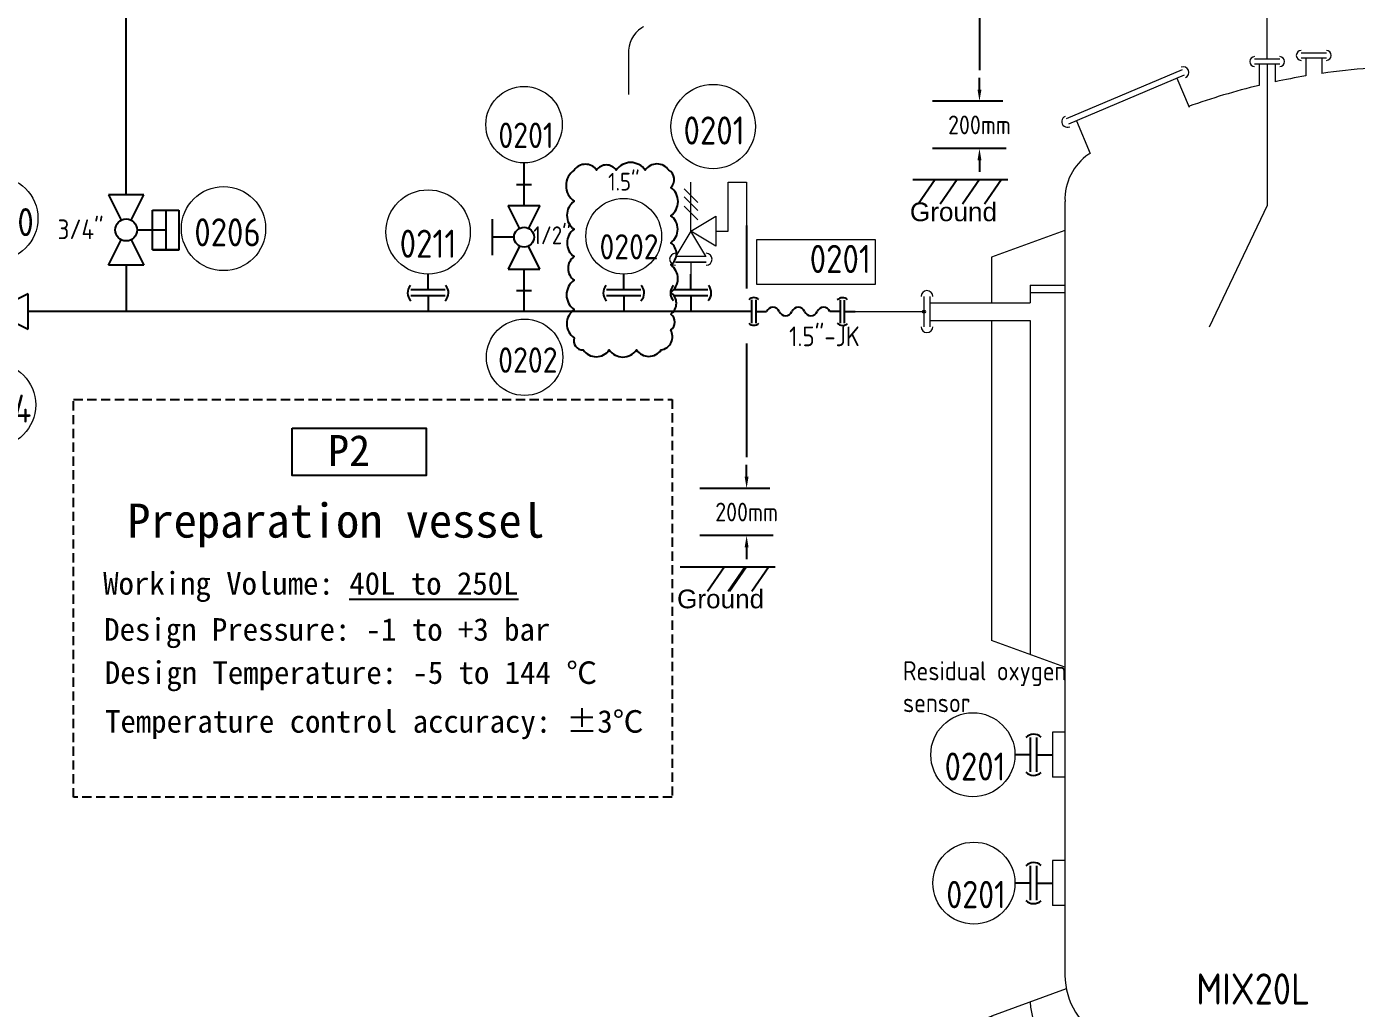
# Model space of a CAD drawing. Header units: millimetres. Extents: x -68339142 to 208, y -167 to 82456658.
# Drawn here: x -68334077 to -68333509, y 82448268 to 82448688 of the extents above; entities that cross this region are included whole.
import ezdxf

# ---------------------------------------------------------------- set-up
doc = ezdxf.new("R2010")
doc.units = ezdxf.units.MM
doc.header["$MEASUREMENT"] = 0
doc.linetypes.add('ACANSTGL', pattern=[0.11811, 0.07874, -0.03937])
doc.linetypes.add('JIS_02_0.7', pattern=[1.35, 0.75, -0.6])
for name, color, linetype in [('WFI', 100, 'Continuous'), ('冷冻水出', 52, 'Continuous'), ('压缩空气', 130, 'Continuous'), ('显示层', 40, 'JIS_02_0.7')]:
    doc.layers.add(name, color=color, linetype=linetype)
doc.layers.add('图层00物料管路PR', color=6, linetype='Continuous', lineweight=15)
doc.layers.add('图层15动态设备', color=7, linetype='Continuous', lineweight=9)
doc.styles.add('SimHei', font='arial.ttf')
doc.styles.get("Standard").update_dxf_attribs({"font": 'gbenor.shx', "bigfont": 'gbcbig.shx'})
doc.styles.add('{18b73a54-fa43-428c-adcb-c1c7bbdf2c84}', font='')
doc.styles.get('{18b73a54-fa43-428c-adcb-c1c7bbdf2c84}').set_extended_font_data('SimSun')
doc.dimstyles.get("Standard").update_dxf_attribs({"dimtxt": 0.18, "dimasz": 0.18, "dimexe": 0.18, "dimexo": 0.0625, "dimgap": 0.09, "dimtad": 0, "dimtih": 1, "dimtoh": 1, "dimdec": 4, "dimzin": 0, "dimdsep": 46, "dimtxsty": 'Standard', "dimcen": 0.09, "dimadec": 0, "dimazin": 0, "dimtfac": 1, "dimtdec": 4, "dimtofl": 0, "dimtmove": 0, "dimatfit": 3, "dimfxl": 1, "dimtolj": 1, "dimtzin": 0, "dimarcsym": 0})

# ---------------------------------------------------------------- blocks, each defined once
blk = doc.blocks.new('*U94')
at = {"color": 7, "linetype": 'ByBlock', "lineweight": 9}
for p, q in [((-2.17, 27.23), (2.2, 22.87)), ((0, 13.74), (0, 29.42)), ((11.94, 13.74), (11.94, 29.39)), ((11.94, 29.39), (17.83, 29.39)), ((17.83, 29.39), (17.83, 15.59)), ((-2.17, 24.72), (2.2, 20.35)), ((-2.17, 21.78), (2.2, 17.41)), ((0, 13.74), (8.01, 18.55)), ((8.01, 18.55), (8.01, 8.93)), ((0, 13.74), (-4.81, 5.72)), ((8.01, 8.93), (0, 13.74)), ((4.81, 5.72), (0, 13.74)), ((8.01, 13.74), (11.94, 13.74)), ((-4.88, 5.72), (4.88, 5.72)), ((-4.81, 5.72), (4.81, 5.72)), ((4.88, 3.77), (-4.88, 3.77)), ((-4.88, 3.77), (4.88, 3.77)), ((0, 3.77), (0, 0))]:
    blk.add_line(p, q, dxfattribs=at)
at = {"color": 1, "linetype": 'ByBlock', "lineweight": 9}
blk.add_circle((7.12, 47.21), 13.5, dxfattribs=at)
at = {"color": 7, "linetype": 'ByBlock', "lineweight": 9}
for centre, start, end in [((-4.88, 4.75), 90, 270), ((4.88, 4.75), 270, 90)]:
    blk.add_arc(centre, 1.91, start, end, dxfattribs=at)
at = {"color": 1, "linetype": 'ByBlock', "lineweight": 9}
for tag, p, height, flags in [('YQJ_CODE', (-1.59, 49.79), 9, 2), ('YQJ_ITEMID', (12.3, -9.27), 5, 1), ('YQJ_CLASS_NAME', (12.34, -15.05), 5, 1), ('品牌', (13.52, -20.57), 5, 1), ('供电电源', (13.41, -26.42), 5, 1), ('控制方式', (13.73, -33.14), 5, 1), ('输出信号类型1', (14.15, -39.41), 5, 1), ('输出信号类型2', (13.98, -46.43), 5, 1)]:
    blk.add_attdef(tag, p, '', height=height, dxfattribs=dict(at, flags=flags))
for tag, p, height in [('YQJ_NO', (-2.35, 41.44), 9), ('尺寸', (-3.91, -23.23), 6.3)]:
    blk.add_attdef(tag, p, '', height=height, dxfattribs=at)
blk = doc.blocks.new('*U273')
at = {"color": 0}
for p, q in [((3.38, 0), (0, 0)), ((3.38, -3.71), (3.38, 3.71)), ((4.72, -3.71), (4.72, 3.71)), ((4.72, 0), (8.1, 0)), ((31.7, -3.76), (31.7, 3.66)), ((33.04, -3.76), (33.04, 3.66)), ((31.7, -0.05), (28.32, -0.05)), ((33.04, -0.05), (36.42, -0.05))]:
    blk.add_line(p, q, dxfattribs=at)
at = {"color": 1, "linetype": 'ByBlock', "lineweight": 9}
blk.add_lwpolyline([(42.81, 8.64), (5.01, 8.64), (5.01, 23.04), (42.81, 23.04)], close=True, dxfattribs=at)
at = {"color": 0}
for centre, radius, start, end in [((4.03, 2.09), 2.34, 46.4792, 135.7809), ((32.35, 2.04), 2.34, 46.4792, 135.7809), ((10.12, -0.84), 2.19, 22.6199, 157.3801), ((18.22, -0.84), 2.19, 22.6199, 157.3801), ((26.32, -0.84), 2.19, 22.6199, 157.3801), ((4.03, -2.09), 2.34, 224.2191, 313.5208), ((14.17, 0.84), 2.19, 202.6199, 337.3801), ((22.27, 0.84), 2.19, 202.6199, 337.3801), ((32.35, -2.14), 2.34, 224.2191, 313.5208)]:
    blk.add_arc(centre, radius, start, end, dxfattribs=at)
at = {"color": 1, "linetype": 'ByBlock', "lineweight": 9}
for tag, p, height, flags in [('YQJ_CODE', (5.49, 12.44), 9, 2), ('YQJ_ITEMID', (27.59, -18.03), 5, 1), ('YQJ_CLASS_NAME', (28.04, -23.51), 5, 1)]:
    blk.add_attdef(tag, p, '', height=height, dxfattribs=dict(at, flags=flags))
for tag, p, height in [('YQJ_NO', (21.86, 12.3), 9), ('尺寸', (15.28, -11.11), 6.3)]:
    blk.add_attdef(tag, p, '', height=height, dxfattribs=at)
blk = doc.blocks.new('*U40')
at = {"color": 0}
for p, q in [((0, 6.99), (0, 12)), ((5.49, 6.99), (-5.49, 6.99)), ((5.49, 5.01), (-5.49, 5.01)), ((0, 5.01), (0, 0))]:
    blk.add_line(p, q, dxfattribs=at)
for centre, start, end in [((-3.1, 5.97), 136.4792, 225.7809), ((3.1, 5.97), 314.2191, 43.5208)]:
    blk.add_arc(centre, 3.47, start, end, dxfattribs=at)
blk = doc.blocks.new('*U502')
at = {"color": 0}
for p, q in [((5.62, 11.25), (-5.63, 11.25)), ((-5.63, 11.25), (-1.57, 3.14)), ((1.57, 3.14), (5.62, 11.25)), ((8.44, -6.33), (8.44, 6.33)), ((8.44, 6.33), (16.87, 6.33)), ((12.66, 6.33), (12.66, -6.33)), ((16.87, 6.33), (16.87, -6.33)), ((3.52, 0), (12.66, 0)), ((-5.63, -11.25), (-1.57, -3.14)), ((1.57, -3.14), (5.62, -11.25)), ((5.62, -11.25), (-5.63, -11.25))]:
    blk.add_line(p, q, dxfattribs=at)
blk.add_lwpolyline([(8.44, -6.33), (8.44, -6.33), (16.87, -6.33), (16.87, -6.33)], close=True, dxfattribs=at)
at = {"color": 1, "linetype": 'ByBlock', "lineweight": 9}
blk.add_circle((31.2, 0.44), 13.5, dxfattribs=at)
at = {"color": 0}
blk.add_circle((0, 0), 3.52, dxfattribs=at)
at = {"color": 1, "linetype": 'ByBlock', "lineweight": 9}
for tag, p, height, flags in [('YQJ_CODE', (24.2, 2.85), 9, 2), ('YQJ_ITEMID', (12.3, -9.27), 5, 1), ('YQJ_CLASS_NAME', (12.34, -15.05), 5, 1), ('品牌', (13.52, -20.57), 5, 1), ('供电电源', (13.41, -26.42), 5, 1), ('控制方式', (13.73, -33.14), 5, 1), ('输出信号类型1', (14.15, -39.41), 5, 1), ('输出信号类型2', (13.98, -46.43), 5, 1)]:
    blk.add_attdef(tag, p, '', height=height, dxfattribs=dict(at, flags=flags))
for tag, p, height in [('尺寸', (-21.98, -2.95), 6.3), ('YQJ_NO', (21.83, -5.27), 9)]:
    blk.add_attdef(tag, p, '', height=height, dxfattribs=at)
blk = doc.blocks.new('*U508')
at = {"color": 0}
for p, q in [((-11.25, -5.63), (-11.25, 5.62)), ((-11.25, 5.62), (-3.14, 1.57)), ((11.25, 5.62), (3.14, 1.57)), ((11.25, -5.63), (11.25, 5.62)), ((-3.14, -1.57), (-11.25, -5.63)), ((0, -3.52), (0, -12.66)), ((3.14, -1.57), (11.25, -5.63)), ((-6.33, -8.44), (6.33, -8.44)), ((6.33, -8.44), (6.33, -16.88)), ((6.33, -12.66), (-6.33, -12.66)), ((6.33, -16.88), (-6.33, -16.88))]:
    blk.add_line(p, q, dxfattribs=at)
blk.add_lwpolyline([(-6.33, -8.44), (-6.33, -8.44), (-6.33, -16.88), (-6.33, -16.88)], close=True, dxfattribs=at)
blk.add_circle((0, 0), 3.52, dxfattribs=at)
at = {"color": 1, "linetype": 'ByBlock', "lineweight": 9}
blk.add_circle((0.21, -29.96), 13.5, dxfattribs=at)
for tag, p, height, flags in [('YQJ_ITEMID', (12.3, -9.27), 5, 1), ('YQJ_CLASS_NAME', (12.34, -15.05), 5, 1), ('品牌', (13.52, -20.57), 5, 1), ('YQJ_CODE', (-6.79, -27.55), 9, 2), ('供电电源', (13.41, -26.42), 5, 1), ('控制方式', (13.73, -33.14), 5, 1), ('输出信号类型1', (14.15, -39.41), 5, 1), ('输出信号类型2', (13.98, -46.43), 5, 1)]:
    blk.add_attdef(tag, p, '', height=height, dxfattribs=dict(at, flags=flags))
for tag, p, height in [('尺寸', (-5, -12.16), 6.3), ('YQJ_NO', (-9.16, -35.66), 9)]:
    blk.add_attdef(tag, p, '', height=height, dxfattribs=at)
blk = doc.blocks.new('*U66')
at = {"color": 1, "linetype": 'ByBlock', "lineweight": 9}
blk.add_circle((-13.5, 0), 13.5, dxfattribs=at)
at = {"color": 1, "linetype": 'ByBlock', "lineweight": 13, "flags": 2}
blk.add_attdef('YQJ_CODE', (-19.96, 0.6), '', height=9, dxfattribs=at)
at = {"color": 1, "linetype": 'ByBlock', "lineweight": 9, "flags": 1}
for tag, p in [('YQJ_ITEMID', (24.92, 7.98)), ('YQJ_CLASS_NAME', (24.93, 3.68)), ('品牌', (25.35, -0.69)), ('供电电源', (25.44, -5.23)), ('控制方式', (25.57, -9.99)), ('量程上限', (25.3, -14.93)), ('量程下限', (25.17, -19.97)), ('输入信号类型1', (25.12, -25.29)), ('输入信号类型2', (24.95, -30.48))]:
    blk.add_attdef(tag, p, '', height=5, dxfattribs=at)
at = {"color": 1, "linetype": 'ByBlock', "lineweight": 13}
blk.add_attdef('YQJ_NO', (-22.58, -8.26), '', height=9, dxfattribs=at)
at = {"color": 1, "linetype": 'ByBlock', "lineweight": 9}
blk.add_attdef('尺寸', (-8.5, -12.82), '', height=6.3, dxfattribs=at)
blk = doc.blocks.new('氧气浓度仪')
at = {"color": 1, "linetype": 'ByBlock', "lineweight": 9}
blk.add_circle((-13.5, 0), 13.5, dxfattribs=at)
at = {"color": 1, "linetype": 'ByBlock', "lineweight": 9, "flags": 1}
for tag, p in [('YQJ_ITEMID', (24.92, 7.98)), ('YQJ_CLASS_NAME', (24.93, 3.68)), ('品牌', (25.35, -0.69)), ('供电电源', (25.44, -5.23)), ('控制方式', (25.57, -9.99)), ('量程上限', (25.3, -14.93)), ('量程下限', (25.17, -19.97)), ('输入信号类型1', (25.12, -25.29)), ('输入信号类型2', (24.95, -30.48))]:
    blk.add_attdef(tag, p, '', height=5, dxfattribs=at)
at = {"color": 1, "linetype": 'ByBlock', "lineweight": 13, "flags": 2}
blk.add_attdef('YQJ_CODE', (-19.96, 0.6), '', height=9, dxfattribs=at)
at = {"color": 1, "linetype": 'ByBlock', "lineweight": 13}
blk.add_attdef('YQJ_NO', (-22.58, -8.26), '', height=9, dxfattribs=at)
at = {"color": 1, "linetype": 'ByBlock', "lineweight": 9}
blk.add_attdef('尺寸', (-11.61, -20.93), '', height=6.3, dxfattribs=at)
blk = doc.blocks.new('*D441')
at = {"layer": 'Defpoints', "color": 0, "linetype": 'ByBlock', "transparency": 16777216}
for p in [(-68333759.12, 82448490.41), (-68333769.03, 82448470.22), (-68333757.62, 82448470.22)]:
    blk.add_point(p, dxfattribs=at)
at = {"layer": '显示层', "color": 0, "linetype": 'ByBlock', "lineweight": -2, "transparency": 16777216}
for p, q in [((-68333769.03, 82448495.41), (-68333769.03, 82448500.41)), ((-68333759.12, 82448490.41), (-68333789.03, 82448490.41)), ((-68333757.62, 82448470.22), (-68333789.03, 82448470.22)), ((-68333769.03, 82448465.22), (-68333769.03, 82448460.22))]:
    blk.add_line(p, q, dxfattribs=at)
at = {"layer": '显示层', "color": 0, "linetype": 'ByBlock', "transparency": 16777216}
for points in [[(-68333769.87, 82448495.41), (-68333768.2, 82448495.41), (-68333769.03, 82448490.41)], [(-68333769.87, 82448465.22), (-68333768.2, 82448465.22), (-68333769.03, 82448470.22)]]:
    blk.add_solid(points, dxfattribs=at)
at = {"layer": '显示层', "color": 0, "linetype": 'ByBlock', "transparency": 16777216, "insert": (-68333769.03, 82448480.31), "char_height": 8, "attachment_point": 5}
blk.add_mtext('\\A1;200mm', dxfattribs=at)
blk = doc.blocks.new('*D442')
at = {"layer": 'Defpoints', "color": 0, "linetype": 'ByBlock', "transparency": 16777216}
for p in [(-68333659.64, 82448655.86), (-68333669.56, 82448635.67), (-68333658.14, 82448635.67)]:
    blk.add_point(p, dxfattribs=at)
at = {"layer": '显示层', "color": 0, "linetype": 'ByBlock', "lineweight": -2, "transparency": 16777216}
for p, q in [((-68333669.56, 82448660.86), (-68333669.56, 82448665.86)), ((-68333659.64, 82448655.86), (-68333689.56, 82448655.86)), ((-68333658.14, 82448635.67), (-68333689.56, 82448635.67)), ((-68333669.56, 82448630.67), (-68333669.56, 82448625.67))]:
    blk.add_line(p, q, dxfattribs=at)
at = {"layer": '显示层', "color": 0, "linetype": 'ByBlock', "transparency": 16777216}
for points in [[(-68333670.39, 82448660.86), (-68333668.72, 82448660.86), (-68333669.56, 82448655.86)], [(-68333670.39, 82448630.67), (-68333668.72, 82448630.67), (-68333669.56, 82448635.67)]]:
    blk.add_solid(points, dxfattribs=at)
at = {"layer": '显示层', "color": 0, "linetype": 'ByBlock', "transparency": 16777216, "insert": (-68333669.56, 82448645.77), "char_height": 8, "attachment_point": 5}
blk.add_mtext('\\A1;200mm', dxfattribs=at)
blk = doc.blocks.new('*U356')
at = {"color": 1, "linetype": 'ByBlock', "lineweight": 9}
blk.add_circle((0, 13.5), 13.5, dxfattribs=at)
at = {"color": 1, "linetype": 'ByBlock', "lineweight": 13, "flags": 2}
blk.add_attdef('YQJ_CODE', (-6.47, 13.23), '', height=9, dxfattribs=at)
at = {"color": 1, "linetype": 'ByBlock', "lineweight": 13}
blk.add_attdef('YQJ_NO', (-9.08, 5.24), '', height=9, dxfattribs=at)
at = {"color": 1, "linetype": 'ByBlock', "lineweight": 9, "flags": 1}
for tag, p in [('YQJ_ITEMID', (23.25, 7.98)), ('YQJ_CLASS_NAME', (23.27, 3.68)), ('品牌', (23.69, -0.69)), ('供电电源', (23.78, -5.23)), ('控制方式', (23.91, -9.99)), ('量程上限', (23.64, -14.93)), ('量程下限', (23.51, -19.97)), ('输入信号类型1', (23.46, -25.29)), ('输入信号类型2', (23.28, -30.48))]:
    blk.add_attdef(tag, p, '', height=5, dxfattribs=at)
at = {"color": 1, "linetype": 'ByBlock', "lineweight": 9}
blk.add_attdef('尺寸', (-18.46, 2.41), '', height=6.3, dxfattribs=at)
blk = doc.blocks.new('*U58')
at = {"color": 0}
for p, q in [((0, 0), (0, 15)), ((-2.67, 7.39), (2.6, 7.39))]:
    blk.add_line(p, q, dxfattribs=at)
blk = doc.blocks.new('*U468')
at = {"color": 0}
for p, q in [((-5.62, 11.25), (5.63, 11.25)), ((-1.57, 3.14), (-5.62, 11.25)), ((5.63, 11.25), (1.57, 3.14)), ((-11.25, 6.33), (-11.25, -6.33)), ((-3.52, 0), (-11.25, 0)), ((-1.57, -3.14), (-5.62, -11.25)), ((5.63, -11.25), (1.57, -3.14)), ((-5.62, -11.25), (5.63, -11.25))]:
    blk.add_line(p, q, dxfattribs=at)
blk.add_circle((0, 0), 3.52, dxfattribs=at)
at = {"color": 1, "linetype": 'ByBlock', "lineweight": 9}
blk.add_circle((0.2, -42.41), 13.5, dxfattribs=at)
for tag, p, height in [('尺寸', (3.25, -2.47), 6.3), ('YQJ_NO', (-9.15, -47.91), 9)]:
    blk.add_attdef(tag, p, '', height=height, dxfattribs=at)
for tag, p, height, flags in [('YQJ_ITEMID', (12.3, -9.27), 5, 1), ('YQJ_CLASS_NAME', (12.34, -15.05), 5, 1), ('品牌', (13.52, -20.57), 5, 1), ('供电电源', (13.41, -26.42), 5, 1), ('控制方式', (13.73, -33.14), 5, 1), ('YQJ_CODE', (-5.92, -39.77), 9, 2), ('输出信号类型1', (14.15, -39.41), 5, 1), ('输出信号类型2', (13.98, -46.43), 5, 1)]:
    blk.add_attdef(tag, p, '', height=height, dxfattribs=dict(at, flags=flags))
blk = doc.blocks.new('*U458')
at = {"color": 1, "linetype": 'ByBlock', "lineweight": 9}
blk.add_circle((0, 13.5), 13.5, dxfattribs=at)
blk.add_attdef('尺寸', (-5.58, 29.8), '', height=6.3, dxfattribs=at)
at = {"color": 1, "linetype": 'ByBlock', "lineweight": 13, "flags": 2}
blk.add_attdef('YQJ_CODE', (-5.23, 13.23), '', height=9, dxfattribs=at)
at = {"color": 1, "linetype": 'ByBlock', "lineweight": 13}
blk.add_attdef('YQJ_NO', (-8.61, 5.24), '', height=9, dxfattribs=at)
at = {"color": 1, "linetype": 'ByBlock', "lineweight": 9, "flags": 1}
for tag, p in [('YQJ_ITEMID', (25, 7.98)), ('YQJ_CLASS_NAME', (25.01, 3.68)), ('品牌', (25.43, -0.69)), ('供电电源', (25.52, -5.23)), ('控制方式', (25.66, -9.99)), ('量程上限', (25.39, -14.93)), ('量程下限', (25.26, -19.97)), ('输入信号类型1', (25.21, -25.29)), ('输入信号类型2', (25.03, -30.48))]:
    blk.add_attdef(tag, p, '', height=5, dxfattribs=at)
blk = doc.blocks.new('*U69')
at = {"color": 1, "linetype": 'ByBlock', "lineweight": 9}
blk.add_circle((13.5, 0), 13.5, dxfattribs=at)
at = {"color": 1, "linetype": 'ByBlock', "lineweight": 9, "flags": 1}
for tag, p in [('YQJ_ITEMID', (24.39, 7.98)), ('YQJ_CLASS_NAME', (24.4, 3.68)), ('品牌', (24.82, -0.69)), ('供电电源', (24.91, -5.23)), ('控制方式', (25.05, -9.99)), ('量程上限', (24.78, -14.93)), ('量程下限', (24.64, -19.97)), ('输入信号类型1', (24.59, -25.29)), ('输入信号类型2', (24.42, -30.48))]:
    blk.add_attdef(tag, p, '', height=5, dxfattribs=at)
at = {"color": 1, "linetype": 'ByBlock', "lineweight": 13, "flags": 2}
blk.add_attdef('YQJ_CODE', (7.18, -0.38), '', height=9, dxfattribs=at)
at = {"color": 1, "linetype": 'ByBlock', "lineweight": 13}
blk.add_attdef('YQJ_NO', (4.42, -8.26), '', height=9, dxfattribs=at)
at = {"color": 1, "linetype": 'ByBlock', "lineweight": 9}
blk.add_attdef('尺寸', (-11.61, -20.93), '', height=6.3, dxfattribs=at)
blk = doc.blocks.new('*U507')
at = {"color": 0}
for p, q in [((5.62, 11.25), (-5.63, 11.25)), ((-5.63, 11.25), (-1.57, 3.14)), ((1.57, 3.14), (5.62, 11.25)), ((8.44, -6.33), (8.44, 6.33)), ((8.44, 6.33), (16.87, 6.33)), ((12.66, 6.33), (12.66, -6.33)), ((16.87, 6.33), (16.87, -6.33)), ((3.52, 0), (12.66, 0)), ((-5.63, -11.25), (-1.57, -3.14)), ((1.57, -3.14), (5.62, -11.25)), ((5.62, -11.25), (-5.63, -11.25))]:
    blk.add_line(p, q, dxfattribs=at)
blk.add_lwpolyline([(8.44, -6.33), (8.44, -6.33), (16.87, -6.33), (16.87, -6.33)], close=True, dxfattribs=at)
at = {"color": 1, "linetype": 'ByBlock', "lineweight": 9}
blk.add_circle((31.9, -0.41), 13.5, dxfattribs=at)
at = {"color": 0}
blk.add_circle((0, 0), 3.52, dxfattribs=at)
at = {"color": 1, "linetype": 'ByBlock', "lineweight": 9}
for tag, p, height, flags in [('YQJ_CODE', (24.91, 2), 9, 2), ('YQJ_ITEMID', (12.3, -9.27), 5, 1), ('YQJ_CLASS_NAME', (12.34, -15.05), 5, 1), ('品牌', (13.52, -20.57), 5, 1), ('供电电源', (13.41, -26.42), 5, 1), ('控制方式', (13.73, -33.14), 5, 1), ('输出信号类型1', (14.15, -39.41), 5, 1), ('输出信号类型2', (13.98, -46.43), 5, 1)]:
    blk.add_attdef(tag, p, '', height=height, dxfattribs=dict(at, flags=flags))
for tag, p, height in [('尺寸', (-16.85, -1.95), 6.3), ('YQJ_NO', (22.54, -6.12), 9)]:
    blk.add_attdef(tag, p, '', height=height, dxfattribs=at)
blk = doc.blocks.new('*U92')
at = {"color": 0}
for p, q in [((1.11, -4.88), (0, 0)), ((-4.25, -6.1), (6.47, -3.67)), ((-3.81, -8.04), (6.91, -5.6)), ((1.55, -6.82), (2.66, -11.7))]:
    blk.add_line(p, q, dxfattribs=at)
for centre, start, end in [((4.34, -5.13), 329.2896, 58.5913), ((-1.7, -6.51), 147.0295, 236.3312)]:
    blk.add_arc(centre, 3.47, start, end, dxfattribs=at)
blk = doc.blocks.new('卫生卡箍')
at = {"color": 0}
for p, q in [((5.01, -5.49), (5.01, 5.49)), ((6.99, -5.49), (6.99, 5.49)), ((5.01, 0), (0, 0)), ((6.99, 0), (12, 0))]:
    blk.add_line(p, q, dxfattribs=at)
for centre, start, end in [((5.97, 3.1), 46.4792, 135.7809), ((5.97, -3.1), 224.2191, 313.5208)]:
    blk.add_arc(centre, 3.47, start, end, dxfattribs=at)
blk = doc.blocks.new('TANK_N_BIG_L')
at = {"linetype": 'ByBlock', "lineweight": 5}
for p, q in [((219.24, 117.16), (208.51, 117.16)), ((219.24, 115.01), (208.51, 115.01)), ((210.43, 115.01), (210.43, 104.83)), ((217.31, 115.01), (217.31, 104.83)), ((152, 107.96), (141.27, 107.96)), ((161.19, 110.57), (171.92, 110.57)), ((161.19, 108.42), (171.92, 108.42)), ((163.12, 108.42), (163.12, 100.74)), ((170, 108.42), (170, 101.82)), ((266.55, 110.57), (255.82, 110.57)), ((266.55, 108.42), (255.82, 108.42)), ((257.75, 108.42), (257.75, 101.32)), ((264.63, 108.42), (264.63, 100.16)), ((110.26, 103.36), (60.84, 82.38)), ((152, 105.81), (141.27, 105.81)), ((143.2, 105.81), (143.2, 96.67)), ((150.08, 105.81), (150.08, 98.24)), ((301.15, 103.01), (290.42, 103.01)), ((111.22, 101.09), (61.8, 80.11)), ((301.15, 100.86), (290.42, 100.86)), ((292.34, 100.86), (292.34, 93.76)), ((299.22, 100.86), (299.22, 91.73)), ((345.41, 88.17), (334.67, 88.17)), ((345.41, 86.02), (334.67, 86.02)), ((336.6, 86.02), (336.6, 77.34)), ((343.48, 86.02), (343.48, 73.95)), ((60.26, 47.02), (60.26, -283.59)), ((358.55, 47.02), (358.55, -283.59)), ((60.26, 34.63), (28.94, 23.23)), ((358.55, 34.63), (389.87, 23.23)), ((28.94, 23.23), (28.94, 3.73)), ((389.87, 23.23), (389.87, -37.95)), ((0, 6.44), (0, -6.44)), ((2.58, 6.44), (2.58, -6.44)), ((45.35, 11.35), (60.26, 11.35)), ((45.35, 11.35), (45.35, 3.73)), ((45.35, 8.13), (60.26, 8.13)), ((373.47, 11.35), (358.55, 11.35)), ((373.47, 8.13), (358.55, 8.13)), ((373.47, 11.35), (373.47, -55.66)), ((2.58, 3.73), (45.35, 3.73)), ((2.58, -3.73), (45.35, -3.73)), ((28.94, -3.73), (28.94, -140.59)), ((45.35, -3.73), (45.35, -146.57)), ((358.55, -71.75), (389.87, -37.95)), ((60.26, -151.99), (28.94, -140.59)), ((54.96, -179.71), (54.96, -198.99)), ((60.26, -179.71), (54.96, -179.71)), ((60.26, -198.99), (54.96, -198.99)), ((358.55, -200.45), (389.87, -232.5)), ((373.47, -215.71), (373.47, -297.69)), ((389.87, -232.5), (389.87, -310.19)), ((54.96, -234.57), (54.96, -253.84)), ((60.26, -234.57), (54.96, -234.57)), ((60.26, -253.84), (54.96, -253.84)), ((60.84, -289.48), (28.94, -301.09)), ((28.94, -301.09), (28.94, -307.84)), ((28.94, -307.76), (28.94, -307.84)), ((83.23, -313.45), (83.23, -337.12)), ((86.4, -314.91), (86.4, -337.12)), ((332.42, -314.91), (332.42, -337.12)), ((335.59, -313.45), (335.59, -337.12)), ((14.83, -319.95), (14.7, -479.15)), ((107.46, -323.49), (82.02, -354.55)), ((311.36, -323.49), (336.79, -354.55)), ((68.48, -389.77), (68.48, -325.03)), ((75.95, -389.77), (75.95, -328.43)), ((83.23, -337.12), (86.4, -337.12)), ((335.59, -337.12), (332.42, -337.12)), ((57.21, -474.09), (57.21, -344.12)), ((65.74, -389.77), (78.68, -389.77)), ((78.65, -392.35), (65.78, -392.35)), ((44.19, -474.09), (14.68, -474.09)), ((14.68, -474.09), (14.68, -479.15)), ((57.21, -474.09), (14.83, -474.09)), ((57.21, -474.09), (57.21, -479.15)), ((44.19, -479.15), (14.68, -479.15))]:
    blk.add_line(p, q, dxfattribs=at)
at = {"lineweight": 5}
for p, q in [((108, 99.72), (113.26, 87.34)), ((65.18, 81.54), (71.07, 67.65))]:
    blk.add_line(p, q, dxfattribs=at)
for p, q in [((365.76, -84.4), (358.55, -84.4)), ((365.76, -84.4), (365.76, -118.28)), ((365.76, -118.28), (358.55, -118.28)), ((365.76, -162.85), (358.55, -162.85)), ((365.76, -162.85), (365.76, -196.73)), ((365.76, -196.73), (358.55, -196.73))]:
    blk.add_line(p, q)
at = {"linetype": 'ByBlock', "lineweight": 5}
for centre, radius, start, end in [((208.51, 116.08), 2.1, 90, 270), ((219.24, 116.08), 2.1, 270, 90), ((141.27, 106.89), 2.1, 90, 270), ((152, 106.89), 2.1, 270, 90), ((161.19, 109.49), 2.1, 90, 270), ((171.92, 109.49), 2.1, 270, 90), ((255.82, 109.49), 2.1, 90, 270), ((266.55, 109.49), 2.1, 270, 90), ((110.77, 102.24), 2.42, 293.0008, 113.0008), ((211.86, -187.23), 292.07, 90.2811, 98.2421), ((211.54, -195.61), 300.5, 81.1553, 88.9004), ((290.42, 101.94), 2.1, 90, 270), ((301.15, 101.94), 2.1, 270, 90), ((212.19, -190.19), 295.04, 103.524, 109.6249), ((212.19, -190.19), 295.04, 99.5749, 102.154), ((212.19, -190.19), 295.04, 74.2371, 79.7635), ((212.19, -190.19), 295.04, 65.0606, 72.8442), ((334.67, 87.09), 2.1, 90, 270), ((345.41, 87.09), 2.1, 270, 90), ((61.32, 81.24), 2.42, 113.0008, 293.0008), ((326.67, 46.86), 31.88, 0.4198, 58.19), ((83.33, 48.1), 23.08, 123.8959, 182.4966), ((190.54, -119.56), 222.09, 122.5441, 122.7331), ((1.29, 6.44), 2.52, 0, 180), ((1.29, -6.44), 2.52, 180, 0), ((90.09, -283.66), 29.83, 180, 243.6122), ((328.73, -283.66), 29.83, 296.3878, 0), ((78.16, -293.25), 32.81, 183.218, 243.6122), ((36.51, -321.53), 21.74, 108.992, 175.8356), ((340.12, -292.46), 33.76, 296.6161, 351.102), ((65.04, -307.84), 36.09, 180, 243.6122), ((209.41, -43.17), 298.29, 243.6122, 296.3878), ((353.59, -307.62), 36.37, 296.4999, 355.9454), ((209.41, -28.72), 328.12, 243.6122, 244.5638), ((209.41, -28.72), 328.12, 292.6163, 296.3878), ((209.41, -28.72), 328.12, 245.9994, 247.3837), ((209.41, -16.85), 360.93, 243.6122, 247.0168), ((209.41, -16.85), 360.93, 290.6669, 296.3878), ((209.41, -16.85), 360.93, 248.2985, 249.3331), ((65.78, -391.06), 2.52, 90, 270), ((78.65, -391.06), 2.52, 270, 90)]:
    blk.add_arc(centre, radius, start, end, dxfattribs=at)
at = {"xscale": 1.33595186571, "yscale": 1.33595186571, "zscale": 1.33595186571}
for name, p in [('卫生卡箍', (38.88, -189.43)), ('卫生卡箍', (38.88, -244.28)), ('*U92', (274.37, -334.3))]:
    blk.add_blockref(name, p, dxfattribs=at)
blk = doc.blocks.new('Jacket_Symbol_01')
blk.add_circle((0, 0), 0.5)

msp = doc.modelspace()

# ---------------------------------------------------------------- linework, layer by layer
at = {"color": 0}
for p, q in [((-68333669.55778, 82448703.87704), (-68333669.55778, 82448669.17238)), ((-68333769.03327, 82448538.42338), (-68333769.03327, 82448503.71872))]:
    msp.add_line(p, q, dxfattribs=at)
at = {"linetype": 'ByBlock', "lineweight": 5}
msp.add_line((-68333819.49684, 82448675.99926), (-68333819.49684, 82448658.80887), dxfattribs=at)
for p, q in [((-68333769.03327, 82448602.82873), (-68333769.03327, 82448575.80419)), ((-68333769.03327, 82448552.33308), (-68333769.03327, 82448529.38167))]:
    msp.add_line(p, q)
msp.add_lwpolyline([(-68333842.69418, 82448626.45852, 0.52056705), (-68333842.69418, 82448613.12722, 0.52056705), (-68333842.69418, 82448601.14524, 0.52056705), (-68333842.69418, 82448589.46032, 0.52056705), (-68333842.69418, 82448579.4122, 0.52056705), (-68333842.69418, 82448566.84671, 0.52056705), (-68333842.69418, 82448554.72374, 0.52056705), (-68333838.83366, 82448549.59005, 0.52056705), (-68333827.69929, 82448549.59005, 0.52056705), (-68333816.0693, 82448549.59005, 0.52056705), (-68333805.54428, 82448549.59005, 0.52056705), (-68333801.44904, 82448558.13497, 0.52056705), (-68333801.44904, 82448564.86145, 0.52056705), (-68333801.44904, 82448574.20175, 0.52056705), (-68333801.44904, 82448585.90946, 0.52056705), (-68333801.44904, 82448595.40662, 0.52056705), (-68333801.44904, 82448606.97476, 0.52056705), (-68333801.44904, 82448619.00332, 0.52056705), (-68333802.31279, 82448626.45852, 0.52056705), (-68333812.33527, 82448626.45852, 0.52056705), (-68333824.75081, 82448626.45852, 0.52056705), (-68333833.12489, 82448626.45852, 0.52056705)], format="xyb", close=True)
at = {"linetype": 'ACANSTGL', "ltscale": 50}
msp.add_lwpolyline([(-68334056.59451, 82448528.40878), (-68333800.8556, 82448528.40878), (-68333800.8556, 82448358.38264), (-68334056.59451, 82448358.38264)], close=True, dxfattribs=at)
at = {"color": 0, "linetype": 'ByBlock'}
msp.add_lwpolyline([(-68333963.13709, 82448516.12276), (-68333905.86981, 82448516.12276), (-68333905.86981, 82448495.94366), (-68333963.13709, 82448495.94366)], close=True, dxfattribs=at)
at = {"linetype": 'ByBlock', "lineweight": 5}
for centre, radius, start, end in [((-68333806.91195, 82448676.76997), 12.60608, 123.1881111, 183.3226462), ((-68333730.94303, 82448549.77573), 160.5792, 120.7380328, 121.0686906)]:
    msp.add_arc(centre, radius, start, end, dxfattribs=at)
at = {"layer": 'WFI', "color": 3, "lineweight": 9}
for p, q in [((-68333546.6553, 82448673.92258), (-68333546.6553, 82448698.9663)), ((-68333546.6553, 82448671.77618), (-68333546.6553, 82448611.25875)), ((-68333546.6553, 82448611.25875), (-68333571.4426, 82448559.37548))]:
    msp.add_line(p, q, dxfattribs=at)
at = {"layer": '冷冻水出'}
for p, q in [((-68334034.062, 82448585.88026), (-68334034.062, 82448566.03107)), ((-68333771.29225, 82448566.03107), (-68334076.00855, 82448566.05021)), ((-68334056.43784, 82448566.03107), (-68334076.00855, 82448566.03107)), ((-68334022.48358, 82448566.03107), (-68334056.43784, 82448566.03107))]:
    msp.add_line(p, q, dxfattribs=at)
at = {"layer": '冷冻水出', "lineweight": 9}
msp.add_line((-68333722.64025, 82448565.96433), (-68333693.79153, 82448565.96433), dxfattribs=at)
at = {"layer": '压缩空气'}
for p, q in [((-68334034.062, 82448673.22127), (-68334034.062, 82449049.8769)), ((-68334034.062, 82448615.86403), (-68334034.062, 82448682.56153))]:
    msp.add_line(p, q, dxfattribs=at)
at = {"layer": '显示层', "color": 7, "linetype": 'ByBlock'}
for p, q in [((-68333697.98467, 82448622.36473), (-68333657.42318, 82448622.36473)), ((-68333688.48211, 82448622.36473), (-68333695.77326, 82448611.85355)), ((-68333679.01995, 82448622.36473), (-68333686.31109, 82448611.85355)), ((-68333669.55778, 82448622.36473), (-68333676.84893, 82448611.85355)), ((-68333660.09562, 82448622.36473), (-68333667.38676, 82448611.85355)), ((-68333797.46015, 82448456.91107), (-68333756.89866, 82448456.91107)), ((-68333778.49543, 82448456.91107), (-68333785.78658, 82448446.39989)), ((-68333769.61849, 82448456.91107), (-68333776.90964, 82448446.39989)), ((-68333769.03327, 82448456.91107), (-68333776.32441, 82448446.39989)), ((-68333759.5711, 82448456.91107), (-68333766.86225, 82448446.39989))]:
    msp.add_line(p, q, dxfattribs=at)

# ---------------------------------------------------------------- block references
for name in ['TANK_N_BIG_L', 'Jacket_Symbol_01']:
    msp.add_blockref(name, (-68333693.29153, 82448565.96433))
ref = msp.add_blockref('*U356', (-68333864.10655, 82448629.53848), dxfattribs=dict(xscale=1.21, yscale=1.21, zscale=1.21))
ref.add_attrib('YQJ_NO', '0201', (-68333875.09396, 82448635.87832), dxfattribs={"color": 1, "linetype": 'ByBlock', "lineweight": 13, "height": 10.89})
for name, p, xscale, yscale, zscale in [('*U58', (-68333864.10655, 82448611.38848), 1.21, 1.21, 1.21), ('*U40', (-68333905.11475, 82448565.99162), 1.331, 1.331, 1.331), ('*U58', (-68333864.10655, 82448566.01348), 1.21, 1.21, 1.21), ('*U40', (-68333821.52583, 82448565.99162), 1.331, 1.331, 1.331), ('*U40', (-68333792.84996, 82448566.03107), 1.331, 1.331, 1.331)]:
    msp.add_blockref(name, p, dxfattribs=dict(xscale=xscale, yscale=yscale, zscale=zscale))
ref = msp.add_blockref('*U458', (-68333821.52583, 82448581.96362), dxfattribs=dict(xscale=1.2, yscale=1.2, zscale=1.2))
ref.add_attrib('YQJ_NO', '0202', (-68333831.85248, 82448588.25106), dxfattribs={"color": 1, "linetype": 'ByBlock', "lineweight": 13, "height": 10.8})
ref.add_attrib('尺寸', '1.5"', (-68333828.22434, 82448617.72495), dxfattribs={"color": 1, "linetype": 'ByBlock', "lineweight": 9, "height": 7.56})
ref = msp.add_blockref('*U507', (-68334132.27806, 82448606.37262), dxfattribs=dict(xscale=1.332611986045726, yscale=1.332611986045726, zscale=1.332611986045726))
ref.add_attrib('YQJ_NO', '0280', (-68334102.24018, 82448598.21829), dxfattribs={"color": 1, "linetype": 'ByBlock', "lineweight": 9, "height": 11.993508})
ref.add_attrib('尺寸', '1.5"', (-68334154.73077, 82448603.77282), dxfattribs={"color": 1, "linetype": 'ByBlock', "lineweight": 9, "height": 8.395456})
ref = msp.add_blockref('*U502', (-68334034.062, 82448600.87214), dxfattribs=dict(xscale=1.332611986045726, yscale=1.332611986045726, zscale=1.332611986045726))
ref.add_attrib('YQJ_NO', '0206', (-68334004.96575, 82448593.85452), dxfattribs={"color": 1, "linetype": 'ByBlock', "lineweight": 9, "height": 11.993508})
ref.add_attrib('尺寸', '3/4"', (-68334063.35101, 82448596.93953), dxfattribs={"color": 1, "linetype": 'ByBlock', "lineweight": 9, "height": 8.395456})
ref = msp.add_blockref('*U69', (-68333923.1501, 82448599.99897), dxfattribs=dict(xscale=1.33595186571, yscale=1.33595186571, zscale=1.33595186571))
ref.add_attrib('YQJ_NO', '0211', (-68333917.24587, 82448588.96339), dxfattribs={"color": 1, "linetype": 'ByBlock', "lineweight": 13, "height": 12.023567})
ref = msp.add_blockref('*U468', (-68333864.10655, 82448597.77598), dxfattribs=dict(xscale=1.21, yscale=1.21, zscale=1.21))
ref.add_attrib('YQJ_NO', '0202', (-68333875.17225, 82448539.80619), dxfattribs={"color": 1, "linetype": 'ByBlock', "lineweight": 9, "height": 10.89})
ref.add_attrib('尺寸', "1/2''", (-68333860.16887, 82448594.78641), dxfattribs={"color": 1, "linetype": 'ByBlock', "lineweight": 9, "height": 7.623})
ref = msp.add_blockref('*U273', (-68333771.29225, 82448566.03107), dxfattribs=dict(xscale=1.33595186571, yscale=1.33595186571, zscale=1.33595186571))
ref.add_attrib('YQJ_NO', '0201', (-68333742.09304, 82448582.46485), dxfattribs={"color": 1, "linetype": 'ByBlock', "lineweight": 9, "height": 12.023567})
ref.add_attrib('尺寸', '1.5"-JK', (-68333750.88539, 82448551.18509), dxfattribs={"color": 1, "linetype": 'ByBlock', "lineweight": 9, "height": 8.416497})
ref = msp.add_blockref('*U508', (-68334091.00043, 82448566.03107), dxfattribs=dict(xscale=1.332611986045726, yscale=1.332611986045726, zscale=1.332611986045726))
ref.add_attrib('YQJ_NO', '0204', (-68334103.20397, 82448518.50754), dxfattribs={"color": 1, "linetype": 'ByBlock', "lineweight": 9, "height": 11.993508})
ref.add_attrib('尺寸', '1.5"', (-68334097.6635, 82448549.82327), dxfattribs={"color": 1, "linetype": 'ByBlock', "lineweight": 9, "height": 8.395456})
ref = msp.add_blockref('氧气浓度仪', (-68333654.41357, 82448376.53827), dxfattribs=dict(xscale=1.331, yscale=1.331, zscale=1.331))
ref.add_attrib('YQJ_NO', '0201', (-68333684.46822, 82448365.54359), dxfattribs={"color": 1, "linetype": 'ByBlock', "lineweight": 13, "height": 11.979})
at = {"layer": '冷冻水出', "lineweight": 9}
ref = msp.add_blockref('*U94', (-68333792.84996, 82448582.00307), dxfattribs=dict(at, xscale=1.33595186571, yscale=1.33595186571, zscale=1.33595186571))
ref.add_attrib('YQJ_NO', '0201', (-68333795.99235, 82448637.36898), dxfattribs={"layer": '0', "color": 1, "linetype": 'ByBlock', "lineweight": 9, "height": 12.023567})
at = {"layer": '图层15动态设备', "color": 1, "linetype": 'ByBlock', "lineweight": 9}
ref = msp.add_blockref('*U66', (-68333654.41357, 82448321.67985), dxfattribs=dict(at, xscale=1.298545213470121, yscale=1.298545213470121, zscale=1.298545213470121))
ref.add_attrib('YQJ_NO', '0201', (-68333683.73537, 82448310.95327), dxfattribs={"layer": '0', "color": 1, "linetype": 'ByBlock', "lineweight": 13, "height": 11.686907})

# ---------------------------------------------------------------- texts
at = {"attachment_point": 1, "style": '{18b73a54-fa43-428c-adcb-c1c7bbdf2c84}'}
for s, insert, char_height, width in [('P2', (-68333947.87835, 82448513.22498), 13.247017, 29.1913582), ('Preparation vessel', (-68334033.62568, 82448483.93401), 14.571719, 190.2511384), ('Working Volume: {\\L40L to 250L}', (-68334043.89336, 82448454.65483), 9.6591865, 207.8787275), ('\\pxql;Design Pressure: -1 to +3 bar', (-68334043.44296, 82448434.94281), 9.6591865, 236.7489078), ('Design Temperature: -5 to 144 ℃', (-68334043.18481, 82448416.49124), 9.6591865, 324.8716815), ('Temperature control accuracy: ±3℃', (-68334043.07498, 82448395.65743), 9.6591865, 317.1104025)]:
    msp.add_mtext(s, dxfattribs=dict(at, insert=insert, char_height=char_height, width=width))
at = {"color": 4, "insert": (-68333702.21218, 82448416.53681), "char_height": 8.1808348, "width": 79.4565964, "attachment_point": 1}
msp.add_mtext('Residual oxygen sensor', dxfattribs=at)
at = {"layer": '图层00物料管路PR', "color": 3, "lineweight": 9, "insert": (-68333552.62888, 82448276.44809), "char_height": 13.31, "attachment_point": 5}
msp.add_mtext('{\\C256;MIX20L}', dxfattribs=at)
at = {"layer": '显示层', "color": 7, "linetype": 'ByBlock', "char_height": 7.986, "attachment_point": 1, "style": 'SimHei'}
for insert in [(-68333699.26486, 82448612.60476), (-68333798.74035, 82448447.1511)]:
    msp.add_mtext_dynamic_manual_height_columns('Ground', width=108.7491634, gutter_width=5.324, heights=[-8.25837], dxfattribs=dict(at, insert=insert))

# ---------------------------------------------------------------- dimensions: what is measured, and where the dimension line sits
at = {"layer": '显示层', "color": 7, "linetype": 'ByBlock'}
for base, p1, p2, picture, middle in [((-68333669.55778, 82448635.67473), (-68333659.64115, 82448655.86238), (-68333658.14189, 82448635.67473), '*D442', (-68333669.55778, 82448645.76855)), ((-68333769.03327, 82448470.22107), (-68333759.11663, 82448490.40872), (-68333757.61737, 82448470.22107), '*D441', (-68333769.03327, 82448480.31489))]:
    dim = msp.add_linear_dim(base=base, p1=p1, p2=p2, angle=90, text='200mm', dimstyle='Standard', override={"dimtxt": 8, "dimasz": 5, "dimexe": 20, "dimexo": 0, "dimgap": 50}, dxfattribs=at)
    dim.commit()
    dim.dimension.update_dxf_attribs({"geometry": picture, "text_midpoint": middle, "dimtype": 160})

doc.saveas('drawing.dxf')
